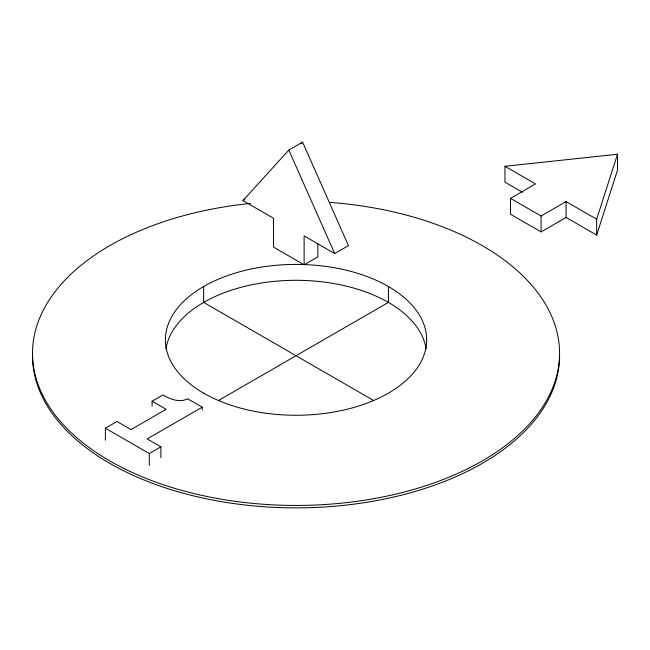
<?xml version="1.0" encoding="UTF-8"?>
<svg xmlns="http://www.w3.org/2000/svg" width="650" height="650" viewBox="0 0 650 650"><rect width="100%" height="100%" fill="white"/><g stroke="black" fill="none" stroke-linecap="round" stroke-linejoin="round"><path stroke-width="0.97" d="M504.952 166.278L535.519 183.926L510.51 198.364L510.51 214.248L541.076 231.896L566.085 217.457L596.659 235.105L596.659 219.221L617.5 154.245L504.952 166.278L504.952 182.162L522.421 192.246M596.659 235.105L617.5 170.129L617.5 154.245M304.119 264.786L273.544 247.138L273.544 218.262L242.978 200.606L288.827 150.069L302.591 142.131L348.441 245.611L334.685 253.557L304.119 235.909L304.119 264.786L317.874 256.848L317.874 243.896M301.243 143.609L302.591 142.131M242.978 200.606L244.701 199.615M105.381 440.107L105.381 428.196L116.984 421.493L130.991 429.585L166.116 409.305L152.1 401.221L152.1 406.185M152.1 401.221L162.947 394.956C170.243 399.141 179.522 403.114 187.663 398.775L202.215 407.168L202.215 410.15M202.215 407.168L147.192 438.937L160.891 446.843L160.891 457.762M218.481 400.498L388.408 302.396L388.408 286.512M510.51 198.364L541.076 216.011L566.085 201.573L596.659 219.221M105.381 428.196L149.289 453.546L160.891 446.843M373.596 400.498L203.669 302.396L203.669 286.512M288.827 150.069L334.685 253.557M566.085 201.573L566.085 217.457M541.076 216.011L541.076 231.896M149.289 453.546L149.289 465.457M165.953 348.839A130.634 75.416 0 0 1 296.034 280.304A130.634 75.416 0 0 1 426.124 348.839M559.569 355.721A263.534 152.149 0 0 1 296.034 507.869A263.534 152.149 0 0 1 32.5 355.721M329.42 202.361A263.534 152.149 0 0 1 520.642 432.876A263.534 152.149 0 0 1 78.073 438.807A263.534 152.149 0 0 1 250.551 203.418M203.669 393.169A130.634 75.416 0 0 0 422.216 359.361A130.634 75.416 0 0 0 262.226 266.988A130.634 75.416 0 0 0 203.669 393.169"/></g></svg>
